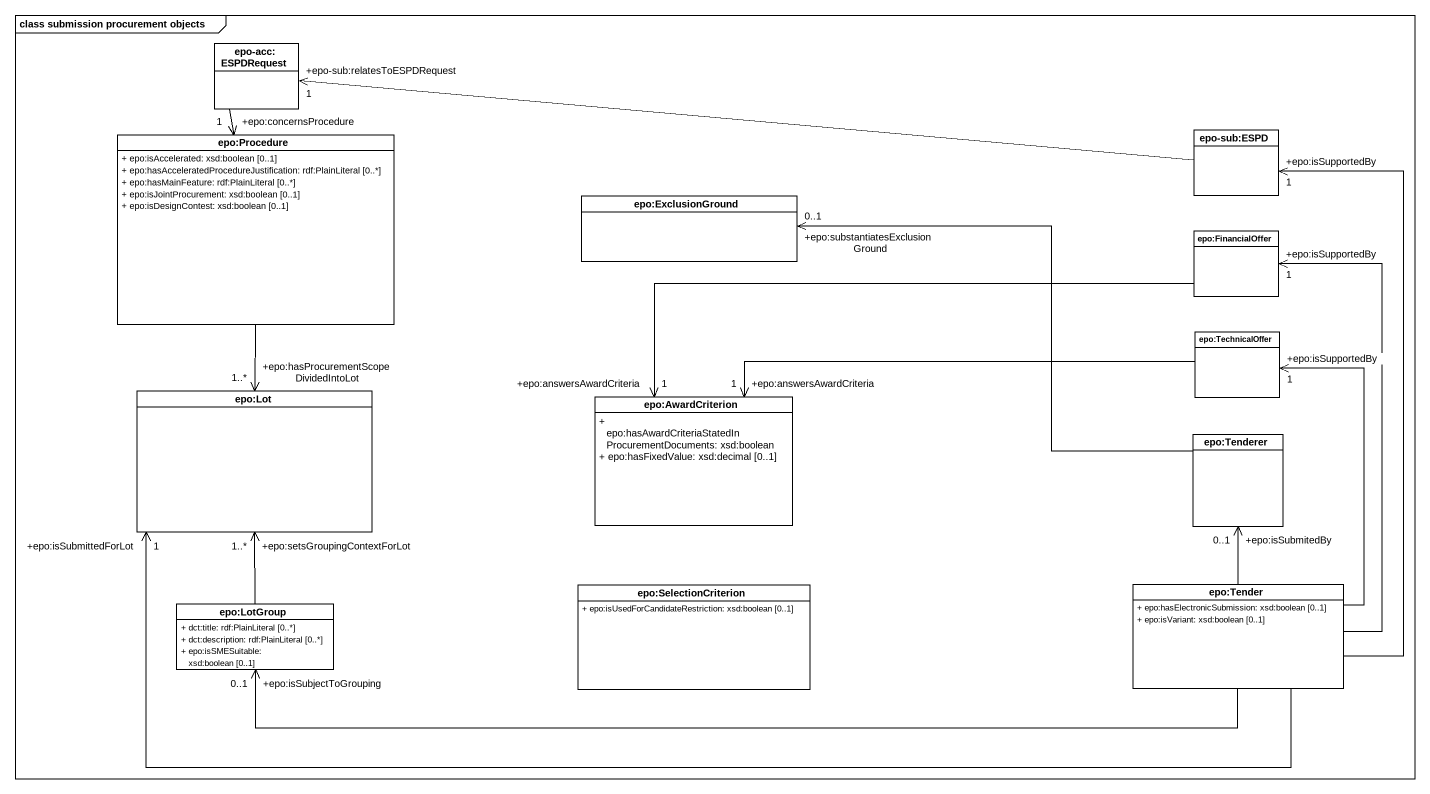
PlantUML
@startuml
mainframe class submission procurement objects
hide circle
hide empty members
skinparam classAttributeIconSize 0
class "epo-acc:ESPDRequest" as epo_acc_ESPDRequest
class "epo:Procedure" as epo_Procedure {
  + epo:isAccelerated: xsd:boolean [0..1]
  + epo:hasAcceleratedProcedureJustification: rdf:PlainLiteral [0..*]
  + epo:hasMainFeature: rdf:PlainLiteral [0..*]
  + epo:isJointProcurement: xsd:boolean [0..1]
  + epo:isDesignContest: xsd:boolean [0..1]
}
class "epo-sub:ESPD" as epo_sub_ESPD
class "epo:ExclusionGround" as epo_ExclusionGround
class "epo:FinancialOffer" as epo_FinancialOffer
class "epo:TechnicalOffer" as epo_TechnicalOffer
class "epo:Lot" as epo_Lot
class "epo:AwardCriterion" as epo_AwardCriterion {
  + epo:hasAwardCriteriaStatedInProcurementDocuments: xsd:boolean
  + epo:hasFixedValue: xsd:decimal [0..1]
}
class "epo:Tenderer" as epo_Tenderer
class "epo:LotGroup" as epo_LotGroup {
  + dct:title: rdf:PlainLiteral [0..*]
  + dct:description: rdf:PlainLiteral [0..*]
  + epo:isSMESuitable: xsd:boolean [0..1]
}
class "epo:SelectionCriterion" as epo_SelectionCriterion {
  + epo:isUsedForCandidateRestriction: xsd:boolean [0..1]
}
class "epo:Tender" as epo_Tender {
  + epo:hasElectronicSubmission: xsd:boolean [0..1]
  + epo:isVariant: xsd:boolean [0..1]
}
epo_acc_ESPDRequest --> "+epo:concernsProcedure\n1" epo_Procedure
epo_Procedure --> "+epo:hasProcurementScopeDividedIntoLot\n1..*" epo_Lot
epo_sub_ESPD -left-> "+epo-sub:relatesToESPDRequest\n1" epo_acc_ESPDRequest
epo_FinancialOffer -left-> "+epo:answersAwardCriteria\n1" epo_AwardCriterion
epo_TechnicalOffer -left-> "+epo:answersAwardCriteria\n1" epo_AwardCriterion
epo_Tenderer -left-> "+epo:substantiatesExclusionGround\n0..1" epo_ExclusionGround
epo_LotGroup -up-> "+epo:setsGroupingContextForLot\n1..*" epo_Lot
epo_Tender -up-> "+epo:isSupportedBy\n1" epo_sub_ESPD
epo_Tender -up-> "+epo:isSupportedBy\n1" epo_FinancialOffer
epo_Tender -up-> "+epo:isSupportedBy\n1" epo_TechnicalOffer
epo_Tender -left-> "+epo:isSubmittedForLot\n1" epo_Lot
epo_Tender -up-> "+epo:isSubmitedBy\n0..1" epo_Tenderer
epo_Tender -left-> "+epo:isSubjectToGrouping\n0..1" epo_LotGroup
@enduml
